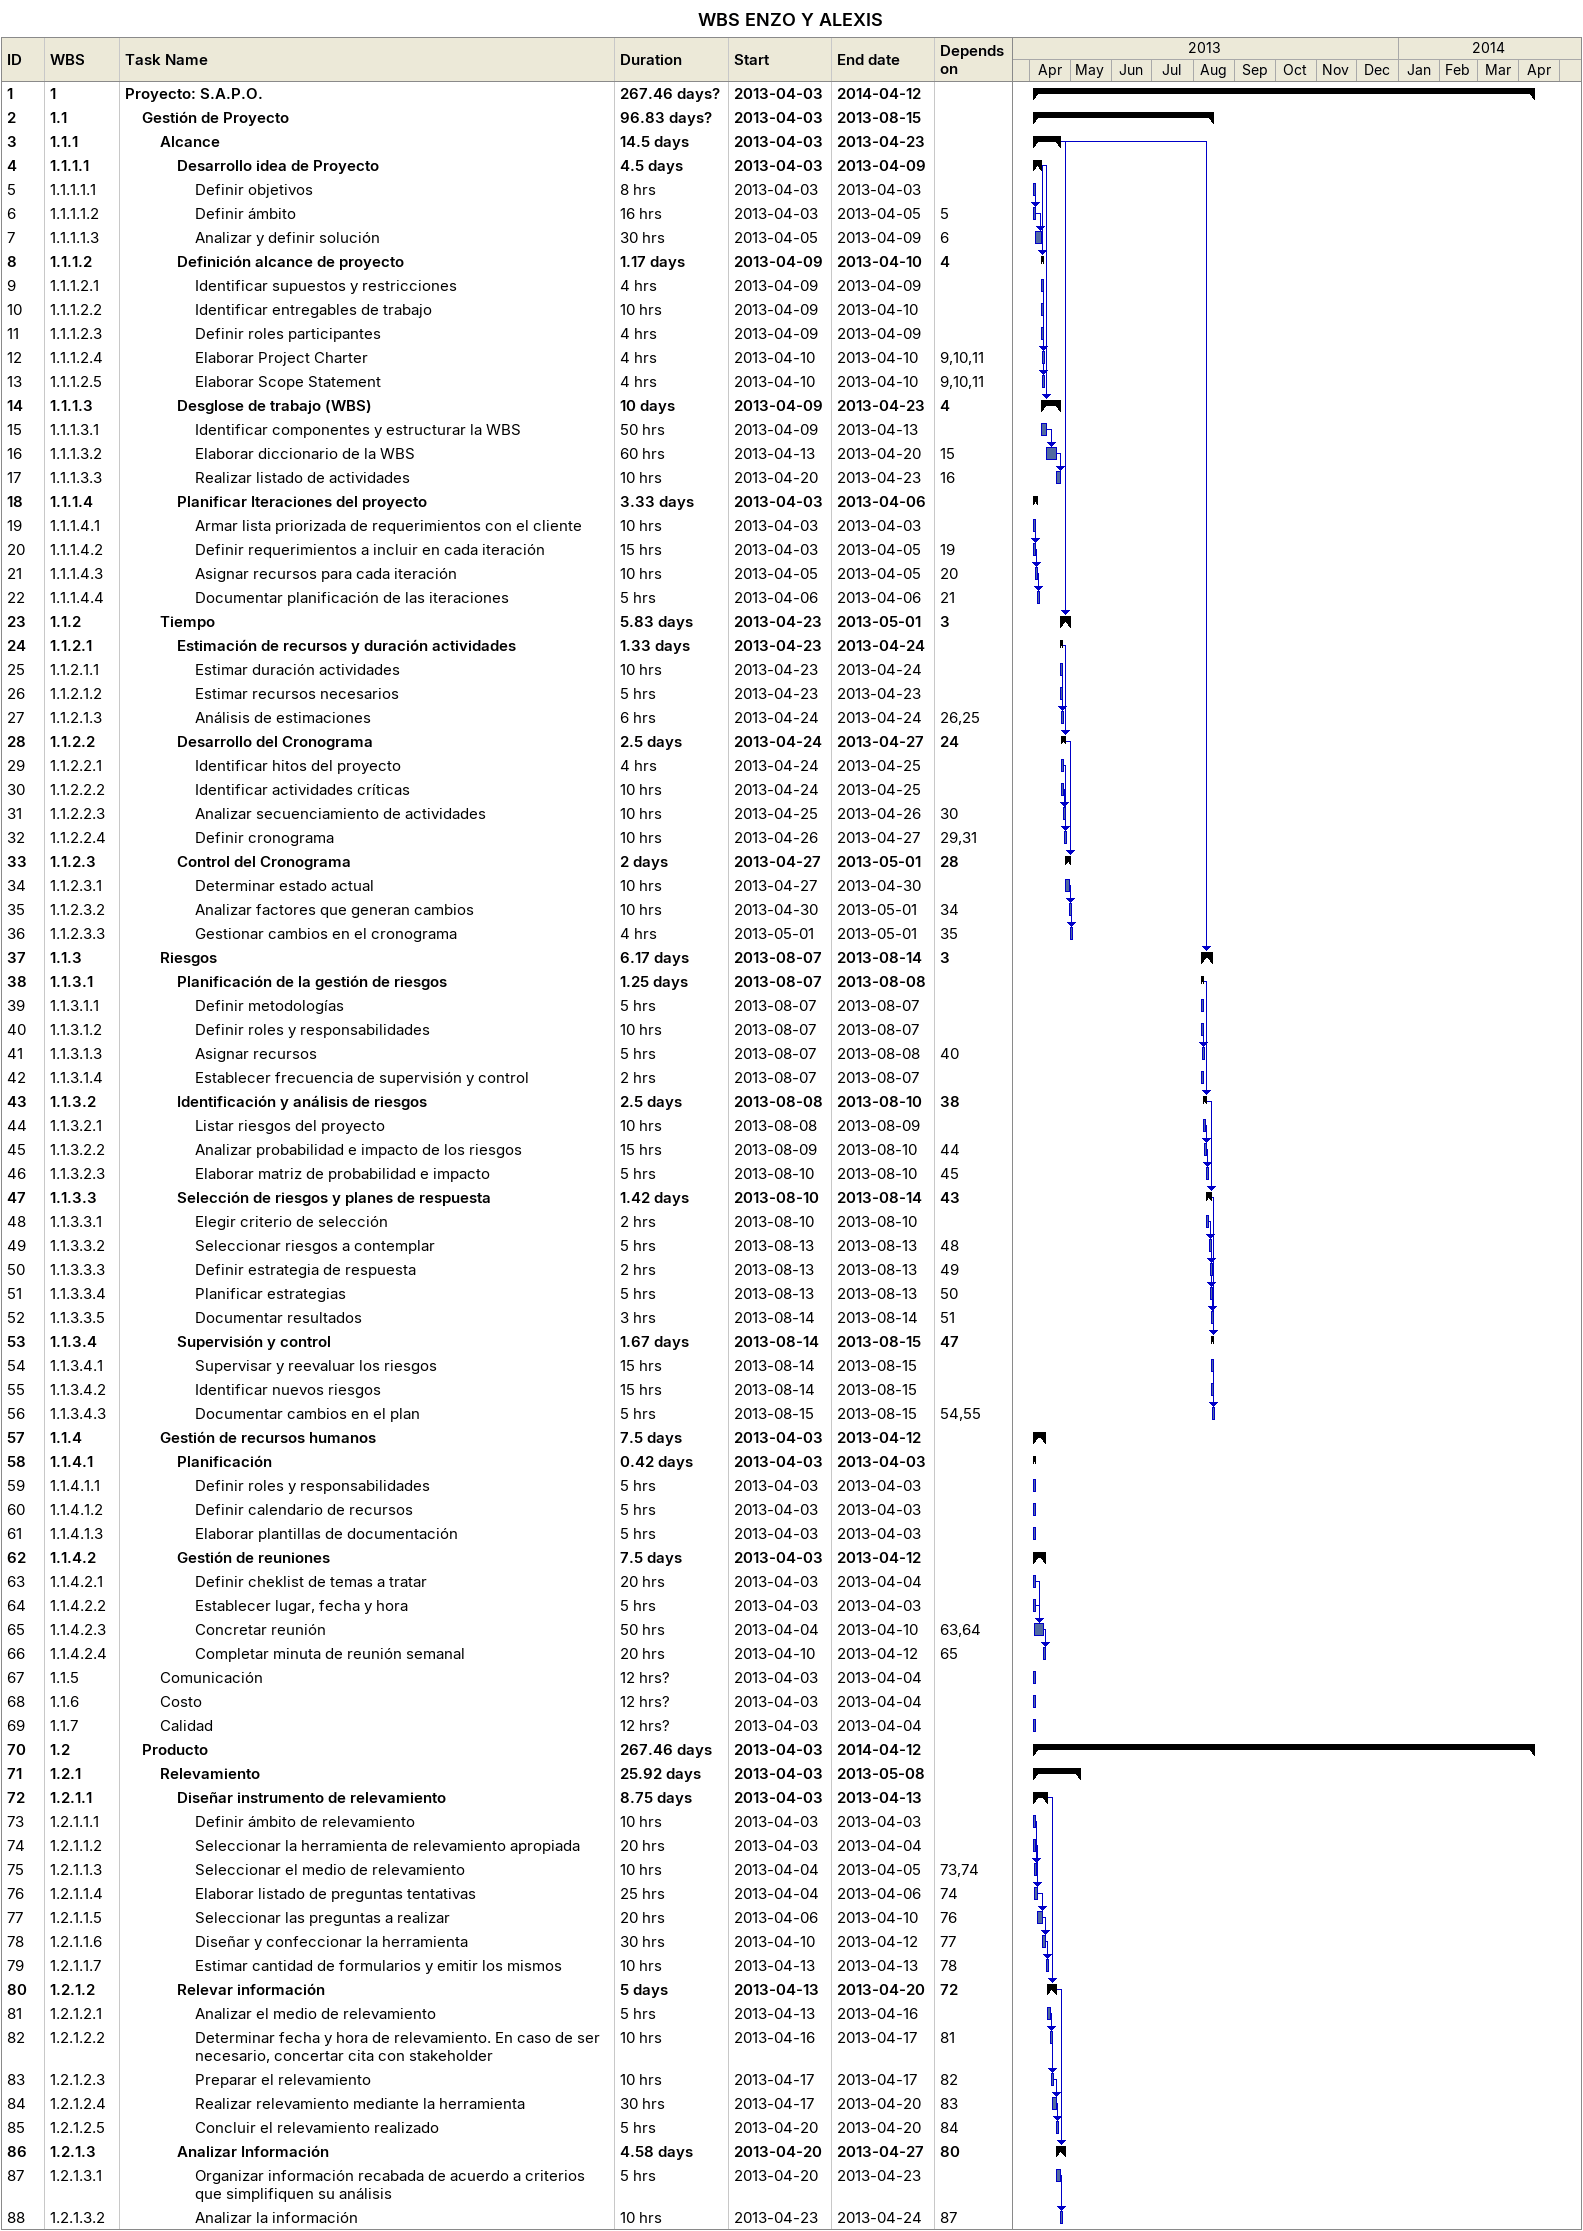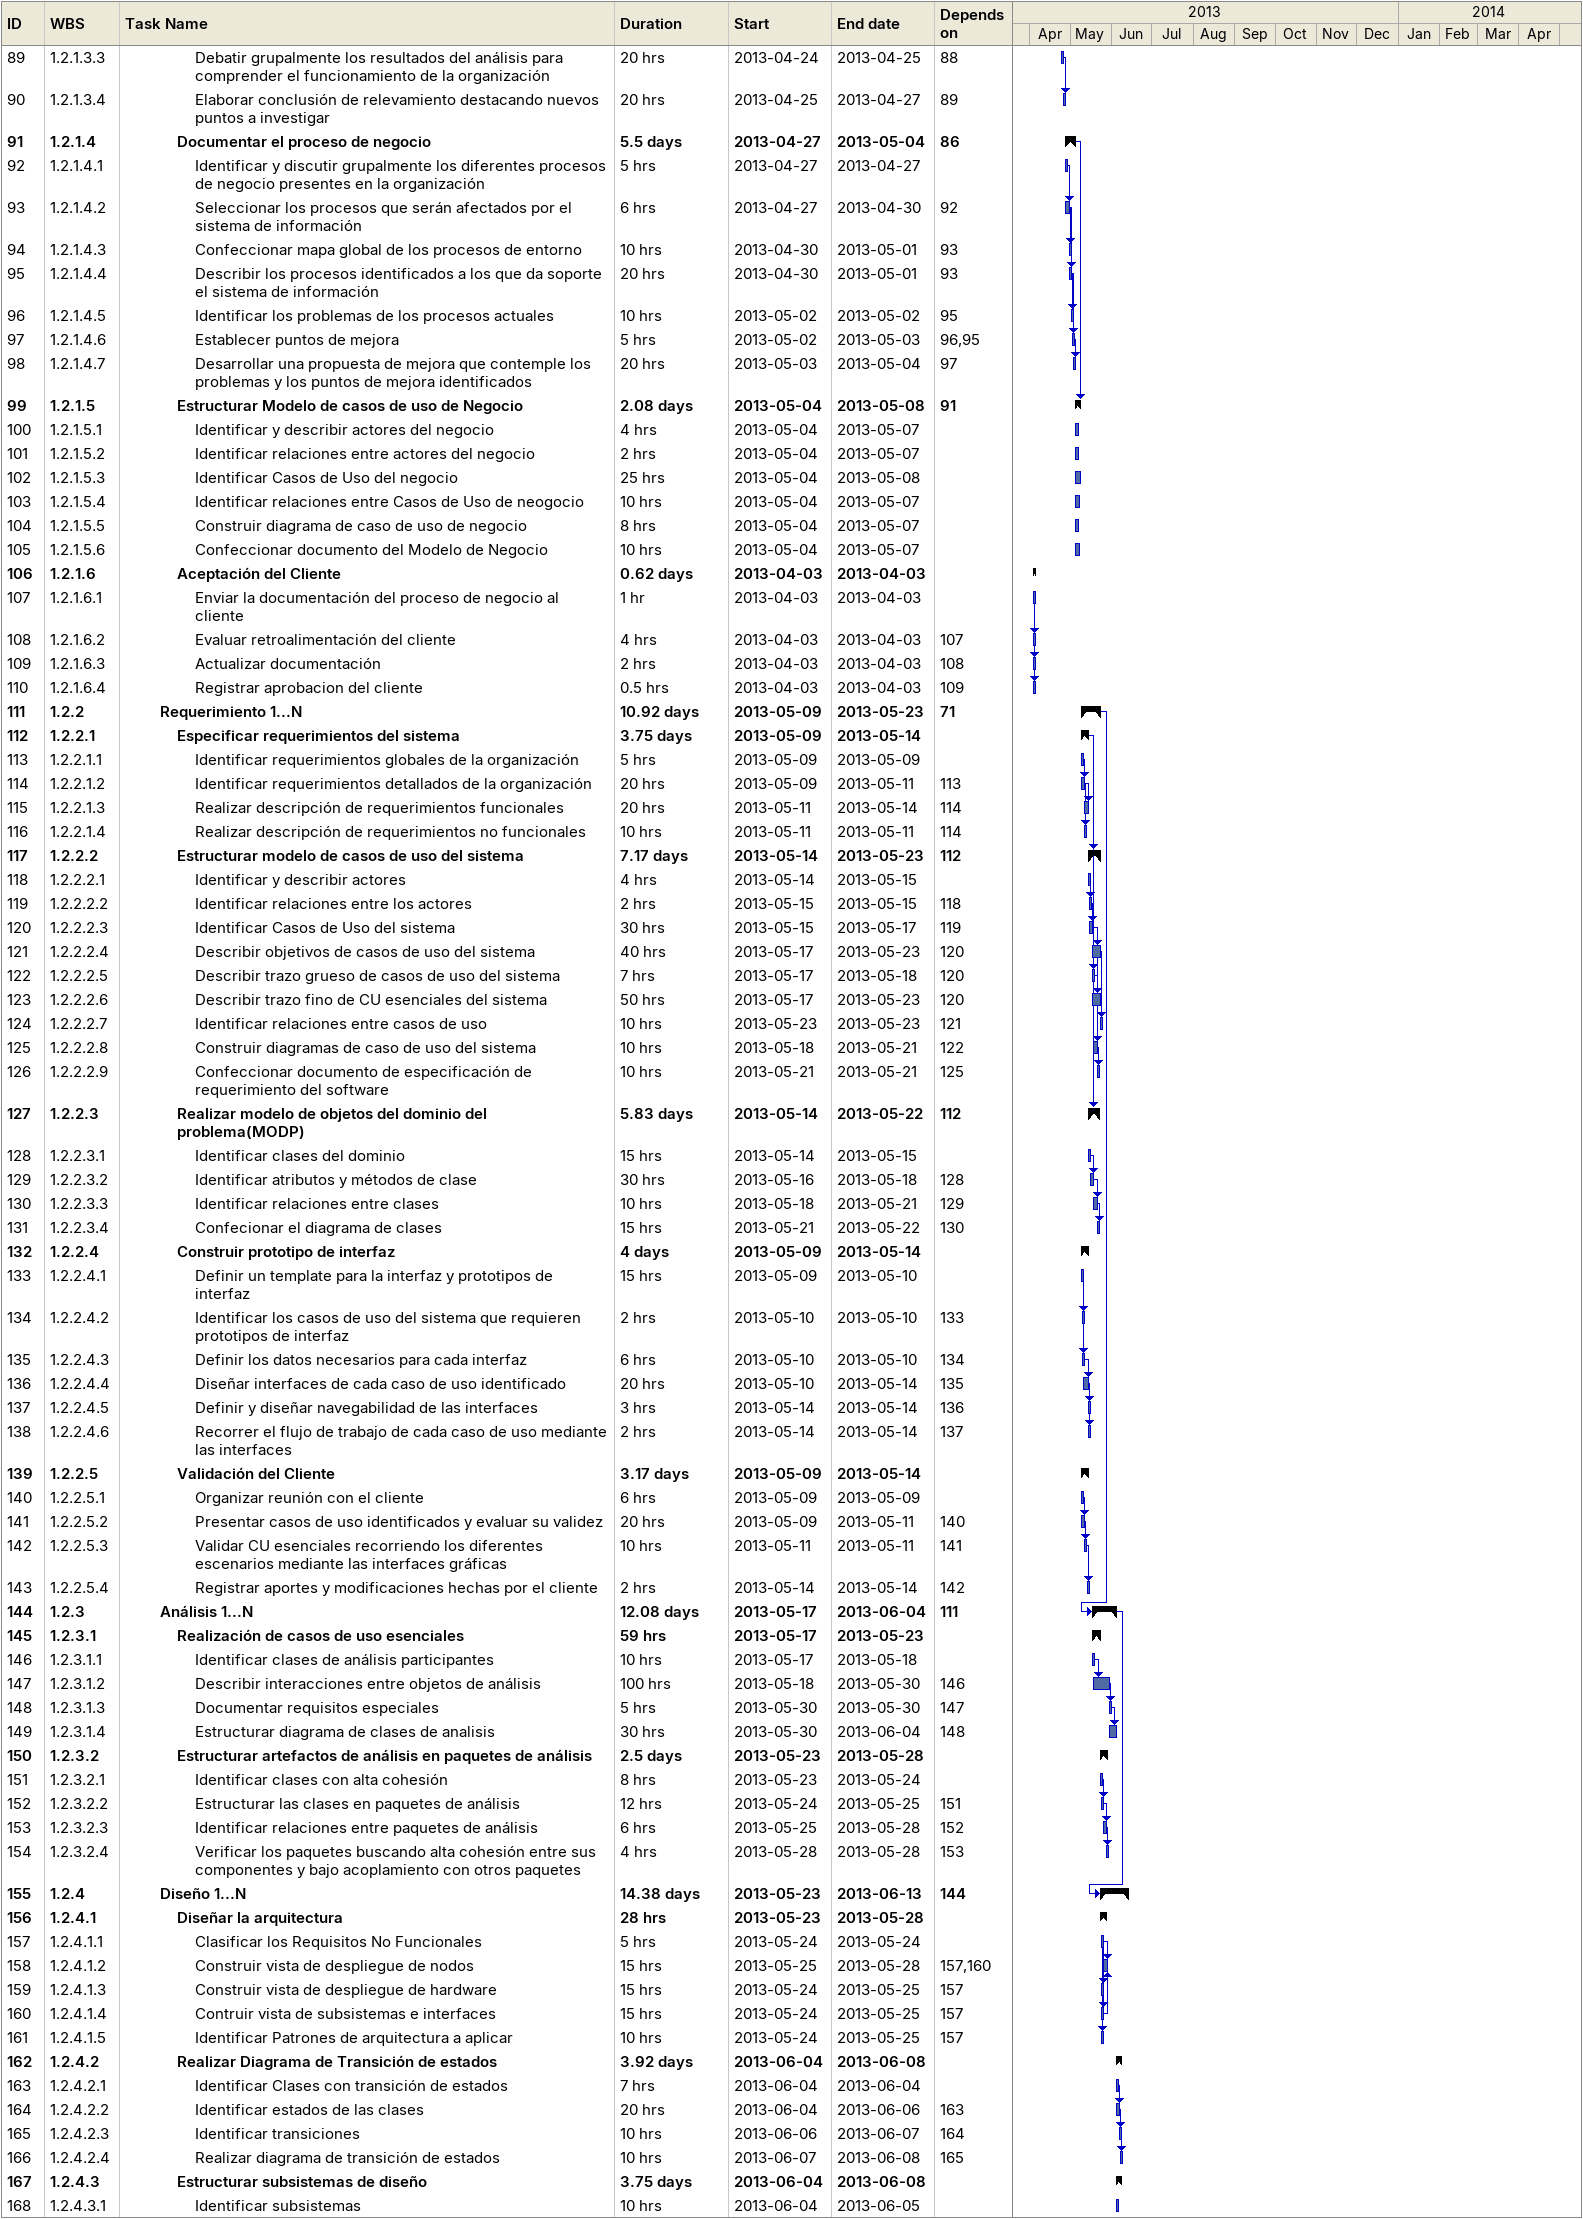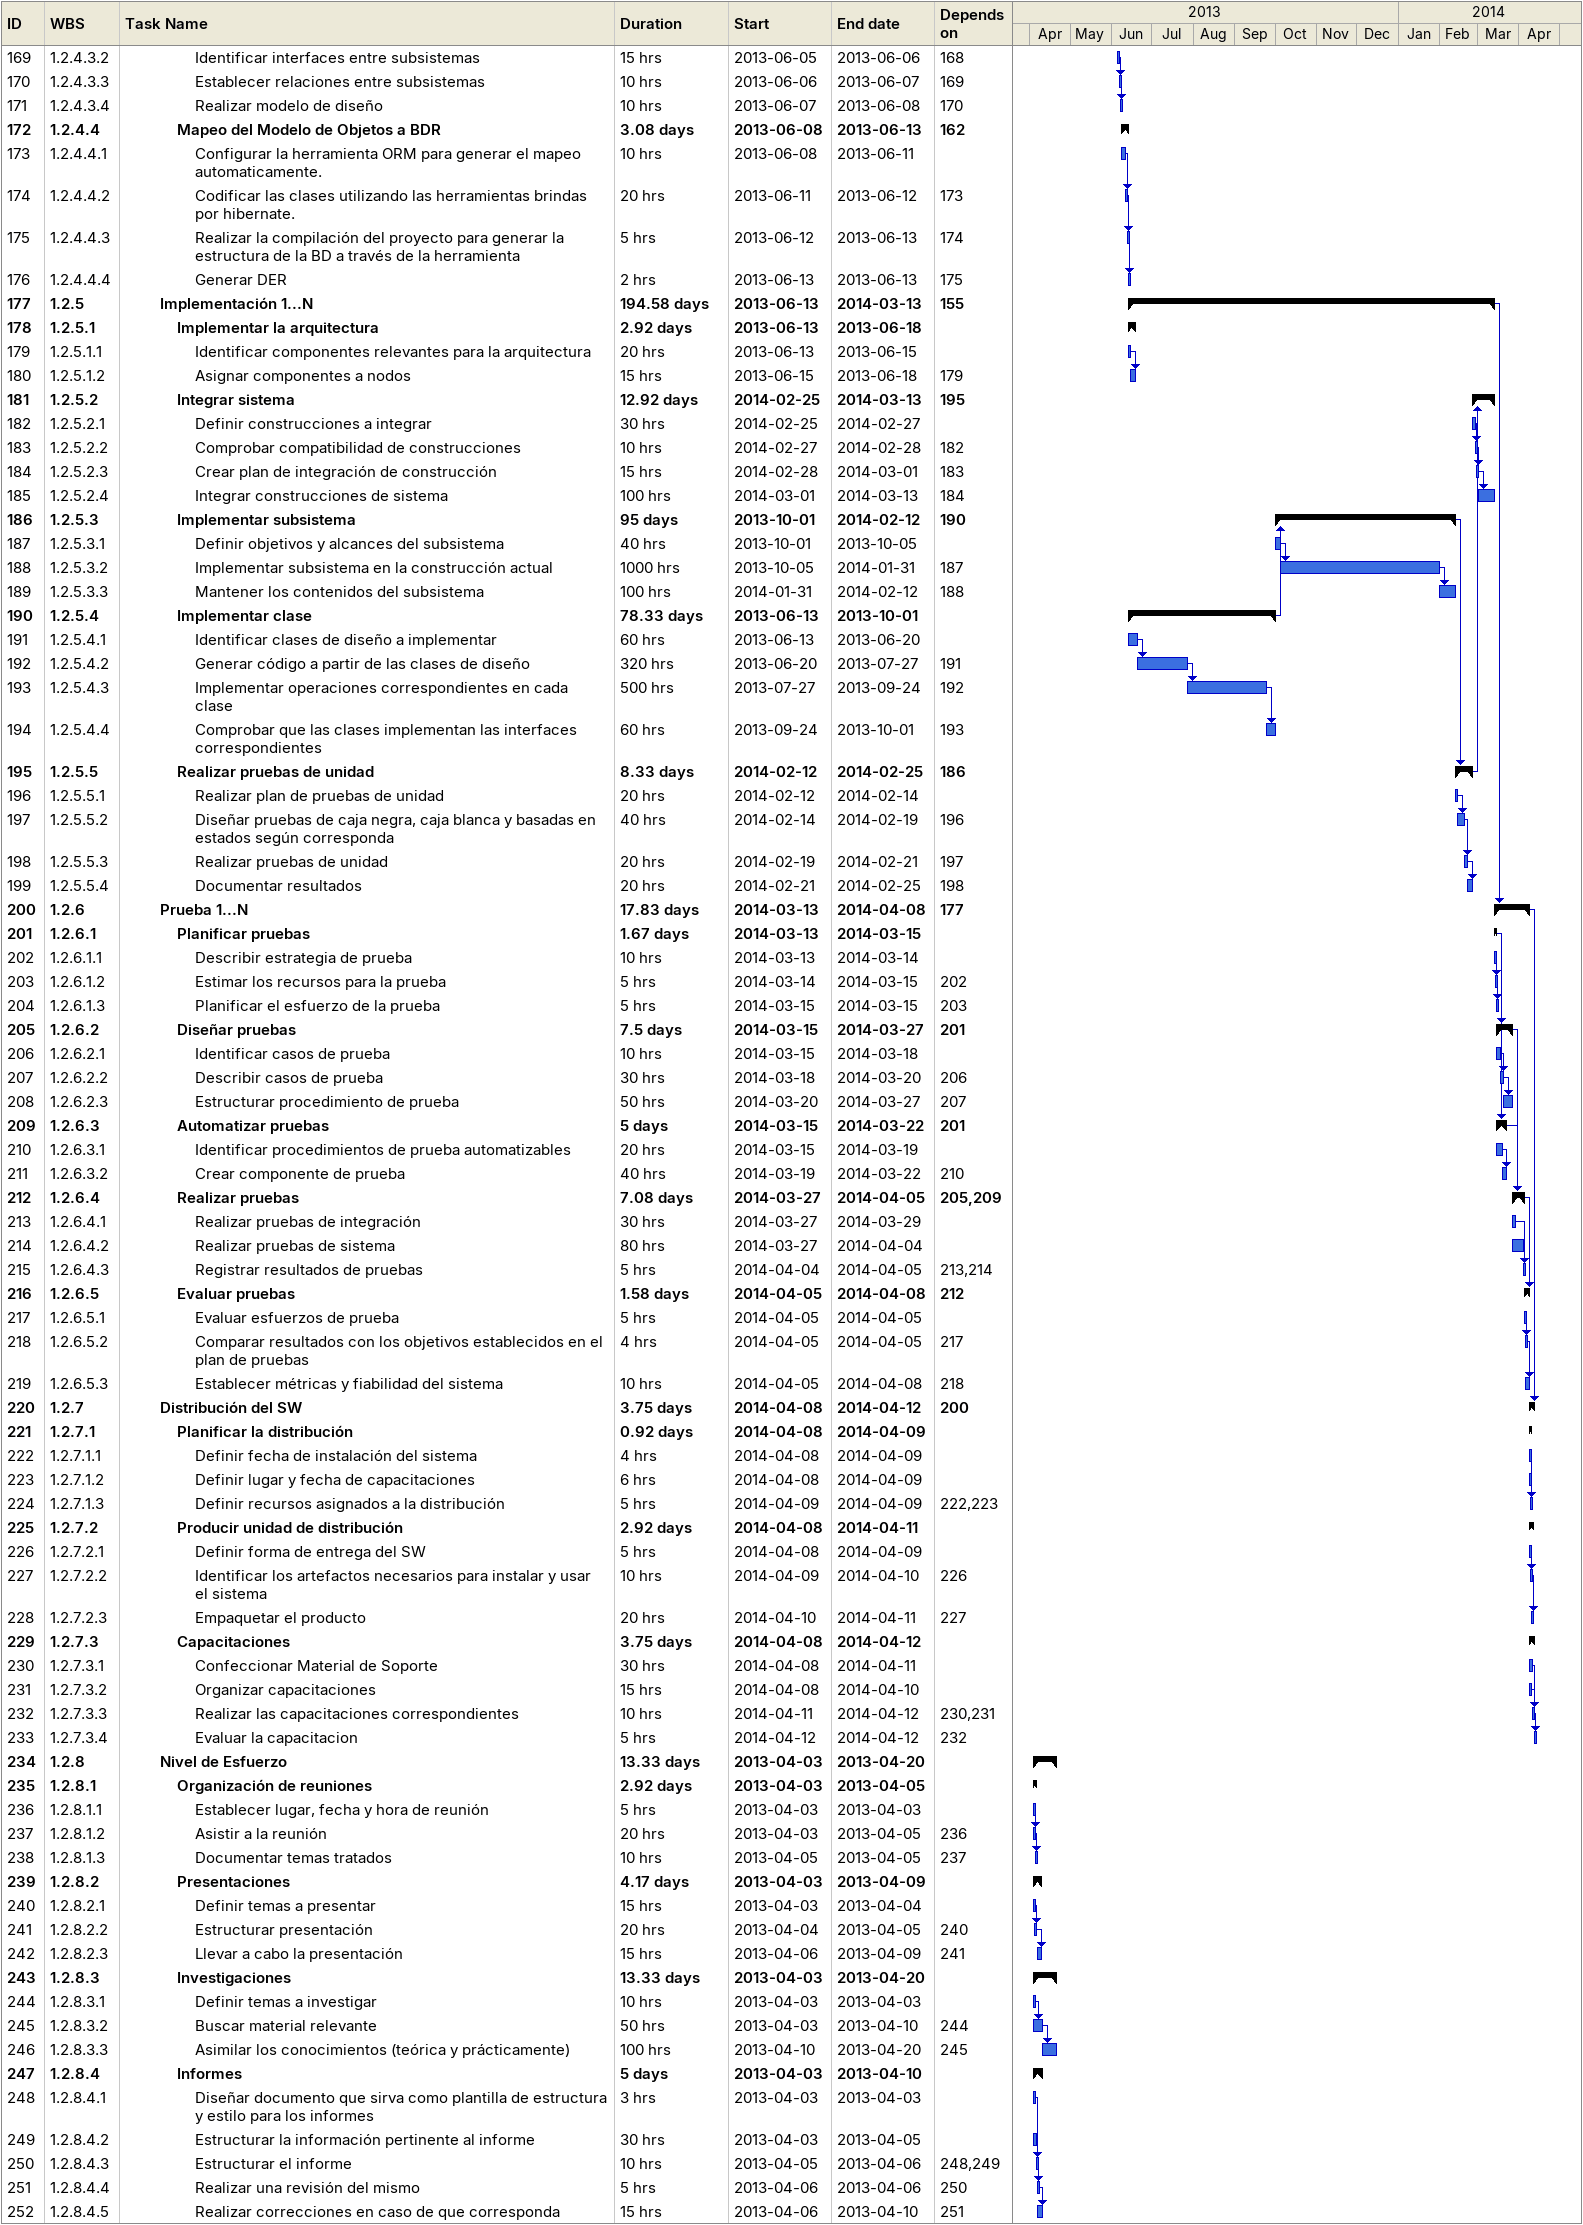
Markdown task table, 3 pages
WBS ENZO Y ALEXIS

| ID | WBS | Task | Duration | Start | Finish | Predecessors |
|---|---|---|---|---|---|---|
| 1 | 1 | **Proyecto: S.A.P.O.** | 267.46d? | 2013-04-03 | 2014-04-12 |  |
| 2 | 1.1 | **Gestión de Proyecto** | 96.83d? | 2013-04-03 | 2013-08-15 |  |
| 3 | 1.1.1 | **Alcance** | 14.5d | 2013-04-03 | 2013-04-23 |  |
| 4 | 1.1.1.1 | **Desarrollo idea de Proyecto** | 4.5d | 2013-04-03 | 2013-04-09 |  |
| 5 | 1.1.1.1.1 | Definir objetivos | 8h | 2013-04-03 | 2013-04-03 |  |
| 6 | 1.1.1.1.2 | Definir ámbito | 16h | 2013-04-03 | 2013-04-05 | 5 |
| 7 | 1.1.1.1.3 | Analizar y definir solución | 30h | 2013-04-05 | 2013-04-09 | 6 |
| 8 | 1.1.1.2 | **Definición alcance de proyecto** | 1.17d | 2013-04-09 | 2013-04-10 | 4 |
| 9 | 1.1.1.2.1 | Identificar supuestos y restricciones | 4h | 2013-04-09 | 2013-04-09 |  |
| 10 | 1.1.1.2.2 | Identificar entregables de trabajo | 10h | 2013-04-09 | 2013-04-10 |  |
| 11 | 1.1.1.2.3 | Definir roles participantes | 4h | 2013-04-09 | 2013-04-09 |  |
| 12 | 1.1.1.2.4 | Elaborar Project Charter | 4h | 2013-04-10 | 2013-04-10 | 9, 10, 11 |
| 13 | 1.1.1.2.5 | Elaborar Scope Statement | 4h | 2013-04-10 | 2013-04-10 | 9, 10, 11 |
| 14 | 1.1.1.3 | **Desglose de trabajo (WBS)** | 10d | 2013-04-09 | 2013-04-23 | 4 |
| 15 | 1.1.1.3.1 | Identificar componentes y estructurar la WBS | 50h | 2013-04-09 | 2013-04-13 |  |
| 16 | 1.1.1.3.2 | Elaborar diccionario de la WBS | 60h | 2013-04-13 | 2013-04-20 | 15 |
| 17 | 1.1.1.3.3 | Realizar listado de actividades | 10h | 2013-04-20 | 2013-04-23 | 16 |
| 18 | 1.1.1.4 | **Planificar Iteraciones del proyecto** | 3.33d | 2013-04-03 | 2013-04-06 |  |
| 19 | 1.1.1.4.1 | Armar lista priorizada de requerimientos con el cliente | 10h | 2013-04-03 | 2013-04-03 |  |
| 20 | 1.1.1.4.2 | Definir requerimientos a incluir en cada iteración | 15h | 2013-04-03 | 2013-04-05 | 19 |
| 21 | 1.1.1.4.3 | Asignar recursos para cada iteración | 10h | 2013-04-05 | 2013-04-05 | 20 |
| 22 | 1.1.1.4.4 | Documentar planificación de las iteraciones | 5h | 2013-04-06 | 2013-04-06 | 21 |
| 23 | 1.1.2 | **Tiempo** | 5.83d | 2013-04-23 | 2013-05-01 | 3 |
| 24 | 1.1.2.1 | **Estimación de recursos y duración actividades** | 1.33d | 2013-04-23 | 2013-04-24 |  |
| 25 | 1.1.2.1.1 | Estimar duración actividades | 10h | 2013-04-23 | 2013-04-24 |  |
| 26 | 1.1.2.1.2 | Estimar recursos necesarios | 5h | 2013-04-23 | 2013-04-23 |  |
| 27 | 1.1.2.1.3 | Análisis de estimaciones | 6h | 2013-04-24 | 2013-04-24 | 26, 25 |
| 28 | 1.1.2.2 | **Desarrollo del Cronograma** | 2.5d | 2013-04-24 | 2013-04-27 | 24 |
| 29 | 1.1.2.2.1 | Identificar hitos del proyecto | 4h | 2013-04-24 | 2013-04-25 |  |
| 30 | 1.1.2.2.2 | Identificar actividades críticas | 10h | 2013-04-24 | 2013-04-25 |  |
| 31 | 1.1.2.2.3 | Analizar secuenciamiento de actividades | 10h | 2013-04-25 | 2013-04-26 | 30 |
| 32 | 1.1.2.2.4 | Definir cronograma | 10h | 2013-04-26 | 2013-04-27 | 29, 31 |
| 33 | 1.1.2.3 | **Control del Cronograma** | 2d | 2013-04-27 | 2013-05-01 | 28 |
| 34 | 1.1.2.3.1 | Determinar estado actual | 10h | 2013-04-27 | 2013-04-30 |  |
| 35 | 1.1.2.3.2 | Analizar factores que generan cambios | 10h | 2013-04-30 | 2013-05-01 | 34 |
| 36 | 1.1.2.3.3 | Gestionar cambios en el cronograma | 4h | 2013-05-01 | 2013-05-01 | 35 |
| 37 | 1.1.3 | **Riesgos** | 6.17d | 2013-08-07 | 2013-08-14 | 3 |
| 38 | 1.1.3.1 | **Planificación de la gestión de riesgos** | 1.25d | 2013-08-07 | 2013-08-08 |  |
| 39 | 1.1.3.1.1 | Definir metodologías | 5h | 2013-08-07 | 2013-08-07 |  |
| 40 | 1.1.3.1.2 | Definir roles y responsabilidades | 10h | 2013-08-07 | 2013-08-07 |  |
| 41 | 1.1.3.1.3 | Asignar recursos | 5h | 2013-08-07 | 2013-08-08 | 40 |
| 42 | 1.1.3.1.4 | Establecer frecuencia de supervisión y control | 2h | 2013-08-07 | 2013-08-07 |  |
| 43 | 1.1.3.2 | **Identificación y análisis de riesgos** | 2.5d | 2013-08-08 | 2013-08-10 | 38 |
| 44 | 1.1.3.2.1 | Listar riesgos del proyecto | 10h | 2013-08-08 | 2013-08-09 |  |
| 45 | 1.1.3.2.2 | Analizar probabilidad e impacto de los riesgos | 15h | 2013-08-09 | 2013-08-10 | 44 |
| 46 | 1.1.3.2.3 | Elaborar matriz de probabilidad e impacto | 5h | 2013-08-10 | 2013-08-10 | 45 |
| 47 | 1.1.3.3 | **Selección de riesgos y planes de respuesta** | 1.42d | 2013-08-10 | 2013-08-14 | 43 |
| 48 | 1.1.3.3.1 | Elegir criterio de selección | 2h | 2013-08-10 | 2013-08-10 |  |
| 49 | 1.1.3.3.2 | Seleccionar riesgos a contemplar | 5h | 2013-08-13 | 2013-08-13 | 48 |
| 50 | 1.1.3.3.3 | Definir estrategia de respuesta | 2h | 2013-08-13 | 2013-08-13 | 49 |
| 51 | 1.1.3.3.4 | Planificar estrategias | 5h | 2013-08-13 | 2013-08-13 | 50 |
| 52 | 1.1.3.3.5 | Documentar resultados | 3h | 2013-08-14 | 2013-08-14 | 51 |
| 53 | 1.1.3.4 | **Supervisión y control** | 1.67d | 2013-08-14 | 2013-08-15 | 47 |
| 54 | 1.1.3.4.1 | Supervisar y reevaluar los riesgos | 15h | 2013-08-14 | 2013-08-15 |  |
| 55 | 1.1.3.4.2 | Identificar nuevos riesgos | 15h | 2013-08-14 | 2013-08-15 |  |
| 56 | 1.1.3.4.3 | Documentar cambios en el plan | 5h | 2013-08-15 | 2013-08-15 | 54, 55 |
| 57 | 1.1.4 | **Gestión de recursos humanos** | 7.5d | 2013-04-03 | 2013-04-12 |  |
| 58 | 1.1.4.1 | **Planificación** | 0.42d | 2013-04-03 | 2013-04-03 |  |
| 59 | 1.1.4.1.1 | Definir roles y responsabilidades | 5h | 2013-04-03 | 2013-04-03 |  |
| 60 | 1.1.4.1.2 | Definir calendario de recursos | 5h | 2013-04-03 | 2013-04-03 |  |
| 61 | 1.1.4.1.3 | Elaborar plantillas de documentación | 5h | 2013-04-03 | 2013-04-03 |  |
| 62 | 1.1.4.2 | **Gestión de reuniones** | 7.5d | 2013-04-03 | 2013-04-12 |  |
| 63 | 1.1.4.2.1 | Definir cheklist de temas a tratar | 20h | 2013-04-03 | 2013-04-04 |  |
| 64 | 1.1.4.2.2 | Establecer lugar, fecha y hora | 5h | 2013-04-03 | 2013-04-03 |  |
| 65 | 1.1.4.2.3 | Concretar reunión | 50h | 2013-04-04 | 2013-04-10 | 63, 64 |
| 66 | 1.1.4.2.4 | Completar minuta de reunión semanal | 20h | 2013-04-10 | 2013-04-12 | 65 |
| 67 | 1.1.5 | Comunicación | 12h? | 2013-04-03 | 2013-04-04 |  |
| 68 | 1.1.6 | Costo | 12h? | 2013-04-03 | 2013-04-04 |  |
| 69 | 1.1.7 | Calidad | 12h? | 2013-04-03 | 2013-04-04 |  |
| 70 | 1.2 | **Producto** | 267.46d | 2013-04-03 | 2014-04-12 |  |
| 71 | 1.2.1 | **Relevamiento** | 25.92d | 2013-04-03 | 2013-05-08 |  |
| 72 | 1.2.1.1 | **Diseñar instrumento de relevamiento** | 8.75d | 2013-04-03 | 2013-04-13 |  |
| 73 | 1.2.1.1.1 | Definir ámbito de relevamiento | 10h | 2013-04-03 | 2013-04-03 |  |
| 74 | 1.2.1.1.2 | Seleccionar la herramienta de relevamiento apropiada | 20h | 2013-04-03 | 2013-04-04 |  |
| 75 | 1.2.1.1.3 | Seleccionar el medio de relevamiento | 10h | 2013-04-04 | 2013-04-05 | 73, 74 |
| 76 | 1.2.1.1.4 | Elaborar listado de preguntas tentativas | 25h | 2013-04-04 | 2013-04-06 | 74 |
| 77 | 1.2.1.1.5 | Seleccionar las preguntas a realizar | 20h | 2013-04-06 | 2013-04-10 | 76 |
| 78 | 1.2.1.1.6 | Diseñar y confeccionar la herramienta | 30h | 2013-04-10 | 2013-04-12 | 77 |
| 79 | 1.2.1.1.7 | Estimar cantidad de formularios y emitir los mismos | 10h | 2013-04-13 | 2013-04-13 | 78 |
| 80 | 1.2.1.2 | **Relevar información** | 5d | 2013-04-13 | 2013-04-20 | 72 |
| 81 | 1.2.1.2.1 | Analizar el medio de relevamiento | 5h | 2013-04-13 | 2013-04-16 |  |
| 82 | 1.2.1.2.2 | Determinar fecha y hora de relevamiento. En caso de ser necesario, concertar cita con stakeholder | 10h | 2013-04-16 | 2013-04-17 | 81 |
| 83 | 1.2.1.2.3 | Preparar el relevamiento | 10h | 2013-04-17 | 2013-04-17 | 82 |
| 84 | 1.2.1.2.4 | Realizar relevamiento mediante la herramienta | 30h | 2013-04-17 | 2013-04-20 | 83 |
| 85 | 1.2.1.2.5 | Concluir el relevamiento realizado | 5h | 2013-04-20 | 2013-04-20 | 84 |
| 86 | 1.2.1.3 | **Analizar Información** | 4.58d | 2013-04-20 | 2013-04-27 | 80 |
| 87 | 1.2.1.3.1 | Organizar información recabada de acuerdo a criterios que simplifiquen su análisis | 5h | 2013-04-20 | 2013-04-23 |  |
| 88 | 1.2.1.3.2 | Analizar la información | 10h | 2013-04-23 | 2013-04-24 | 87 |
| 89 | 1.2.1.3.3 | Debatir grupalmente los resultados del análisis para comprender el funcionamiento de la organización | 20h | 2013-04-24 | 2013-04-25 | 88 |
| 90 | 1.2.1.3.4 | Elaborar conclusión de relevamiento destacando nuevos puntos a investigar | 20h | 2013-04-25 | 2013-04-27 | 89 |
| 91 | 1.2.1.4 | **Documentar el proceso de negocio** | 5.5d | 2013-04-27 | 2013-05-04 | 86 |
| 92 | 1.2.1.4.1 | Identificar y discutir grupalmente los diferentes procesos de negocio presentes en la organización | 5h | 2013-04-27 | 2013-04-27 |  |
| 93 | 1.2.1.4.2 | Seleccionar los procesos que serán afectados por el sistema de información | 6h | 2013-04-27 | 2013-04-30 | 92 |
| 94 | 1.2.1.4.3 | Confeccionar mapa global de los procesos de entorno | 10h | 2013-04-30 | 2013-05-01 | 93 |
| 95 | 1.2.1.4.4 | Describir los procesos identificados a los que da soporte el sistema de información | 20h | 2013-04-30 | 2013-05-01 | 93 |
| 96 | 1.2.1.4.5 | Identificar los problemas de los procesos actuales | 10h | 2013-05-02 | 2013-05-02 | 95 |
| 97 | 1.2.1.4.6 | Establecer puntos de mejora | 5h | 2013-05-02 | 2013-05-03 | 96, 95 |
| 98 | 1.2.1.4.7 | Desarrollar una propuesta de mejora que contemple los problemas y los puntos de mejora identificados | 20h | 2013-05-03 | 2013-05-04 | 97 |
| 99 | 1.2.1.5 | **Estructurar Modelo de casos de uso de Negocio** | 2.08d | 2013-05-04 | 2013-05-08 | 91 |
| 100 | 1.2.1.5.1 | Identificar y describir actores del negocio | 4h | 2013-05-04 | 2013-05-07 |  |
| 101 | 1.2.1.5.2 | Identificar relaciones entre actores del negocio | 2h | 2013-05-04 | 2013-05-07 |  |
| 102 | 1.2.1.5.3 | Identificar Casos de Uso del negocio | 25h | 2013-05-04 | 2013-05-08 |  |
| 103 | 1.2.1.5.4 | Identificar relaciones entre Casos de Uso de neogocio | 10h | 2013-05-04 | 2013-05-07 |  |
| 104 | 1.2.1.5.5 | Construir diagrama de caso de uso de negocio | 8h | 2013-05-04 | 2013-05-07 |  |
| 105 | 1.2.1.5.6 | Confeccionar documento del Modelo de Negocio | 10h | 2013-05-04 | 2013-05-07 |  |
| 106 | 1.2.1.6 | **Aceptación del Cliente** | 0.62d | 2013-04-03 | 2013-04-03 |  |
| 107 | 1.2.1.6.1 | Enviar la documentación del proceso de negocio al cliente | 1h | 2013-04-03 | 2013-04-03 |  |
| 108 | 1.2.1.6.2 | Evaluar retroalimentación del cliente | 4h | 2013-04-03 | 2013-04-03 | 107 |
| 109 | 1.2.1.6.3 | Actualizar documentación | 2h | 2013-04-03 | 2013-04-03 | 108 |
| 110 | 1.2.1.6.4 | Registrar aprobacion del cliente | 0.5h | 2013-04-03 | 2013-04-03 | 109 |
| 111 | 1.2.2 | **Requerimiento 1...N** | 10.92d | 2013-05-09 | 2013-05-23 | 71 |
| 112 | 1.2.2.1 | **Especificar requerimientos del sistema** | 3.75d | 2013-05-09 | 2013-05-14 |  |
| 113 | 1.2.2.1.1 | Identificar requerimientos globales de la organización | 5h | 2013-05-09 | 2013-05-09 |  |
| 114 | 1.2.2.1.2 | Identificar requerimientos detallados de la organización | 20h | 2013-05-09 | 2013-05-11 | 113 |
| 115 | 1.2.2.1.3 | Realizar descripción de requerimientos funcionales | 20h | 2013-05-11 | 2013-05-14 | 114 |
| 116 | 1.2.2.1.4 | Realizar descripción de requerimientos no funcionales | 10h | 2013-05-11 | 2013-05-11 | 114 |
| 117 | 1.2.2.2 | **Estructurar modelo de casos de uso del sistema** | 7.17d | 2013-05-14 | 2013-05-23 | 112 |
| 118 | 1.2.2.2.1 | Identificar y describir actores | 4h | 2013-05-14 | 2013-05-15 |  |
| 119 | 1.2.2.2.2 | Identificar relaciones entre los actores | 2h | 2013-05-15 | 2013-05-15 | 118 |
| 120 | 1.2.2.2.3 | Identificar Casos de Uso del sistema | 30h | 2013-05-15 | 2013-05-17 | 119 |
| 121 | 1.2.2.2.4 | Describir objetivos de casos de uso del sistema | 40h | 2013-05-17 | 2013-05-23 | 120 |
| 122 | 1.2.2.2.5 | Describir trazo grueso de casos de uso del sistema | 7h | 2013-05-17 | 2013-05-18 | 120 |
| 123 | 1.2.2.2.6 | Describir trazo fino de CU esenciales del sistema | 50h | 2013-05-17 | 2013-05-23 | 120 |
| 124 | 1.2.2.2.7 | Identificar relaciones entre casos de uso | 10h | 2013-05-23 | 2013-05-23 | 121 |
| 125 | 1.2.2.2.8 | Construir diagramas de caso de uso del sistema | 10h | 2013-05-18 | 2013-05-21 | 122 |
| 126 | 1.2.2.2.9 | Confeccionar documento de especificación de requerimiento del software | 10h | 2013-05-21 | 2013-05-21 | 125 |
| 127 | 1.2.2.3 | **Realizar modelo de objetos del dominio del problema(MODP)** | 5.83d | 2013-05-14 | 2013-05-22 | 112 |
| 128 | 1.2.2.3.1 | Identificar clases del dominio | 15h | 2013-05-14 | 2013-05-15 |  |
| 129 | 1.2.2.3.2 | Identificar atributos y métodos de clase | 30h | 2013-05-16 | 2013-05-18 | 128 |
| 130 | 1.2.2.3.3 | Identificar relaciones entre clases | 10h | 2013-05-18 | 2013-05-21 | 129 |
| 131 | 1.2.2.3.4 | Confecionar el diagrama de clases | 15h | 2013-05-21 | 2013-05-22 | 130 |
| 132 | 1.2.2.4 | **Construir prototipo de interfaz** | 4d | 2013-05-09 | 2013-05-14 |  |
| 133 | 1.2.2.4.1 | Definir un template para la interfaz y prototipos de interfaz | 15h | 2013-05-09 | 2013-05-10 |  |
| 134 | 1.2.2.4.2 | Identificar los casos de uso del sistema que requieren prototipos de interfaz | 2h | 2013-05-10 | 2013-05-10 | 133 |
| 135 | 1.2.2.4.3 | Definir los datos necesarios para cada interfaz | 6h | 2013-05-10 | 2013-05-10 | 134 |
| 136 | 1.2.2.4.4 | Diseñar interfaces de cada caso de uso identificado | 20h | 2013-05-10 | 2013-05-14 | 135 |
| 137 | 1.2.2.4.5 | Definir y diseñar navegabilidad de las interfaces | 3h | 2013-05-14 | 2013-05-14 | 136 |
| 138 | 1.2.2.4.6 | Recorrer el flujo de trabajo de cada caso de uso mediante las interfaces | 2h | 2013-05-14 | 2013-05-14 | 137 |
| 139 | 1.2.2.5 | **Validación del Cliente** | 3.17d | 2013-05-09 | 2013-05-14 |  |
| 140 | 1.2.2.5.1 | Organizar reunión con el cliente | 6h | 2013-05-09 | 2013-05-09 |  |
| 141 | 1.2.2.5.2 | Presentar casos de uso identificados y evaluar su validez | 20h | 2013-05-09 | 2013-05-11 | 140 |
| 142 | 1.2.2.5.3 | Validar CU esenciales recorriendo los diferentes escenarios mediante las interfaces gráficas | 10h | 2013-05-11 | 2013-05-11 | 141 |
| 143 | 1.2.2.5.4 | Registrar aportes y modificaciones hechas por el cliente | 2h | 2013-05-14 | 2013-05-14 | 142 |
| 144 | 1.2.3 | **Análisis 1...N** | 12.08d | 2013-05-17 | 2013-06-04 | 111 |
| 145 | 1.2.3.1 | **Realización de casos de uso esenciales** | 59h | 2013-05-17 | 2013-05-23 |  |
| 146 | 1.2.3.1.1 | Identificar clases de análisis participantes | 10h | 2013-05-17 | 2013-05-18 |  |
| 147 | 1.2.3.1.2 | Describir interacciones entre objetos de análisis | 100h | 2013-05-18 | 2013-05-30 | 146 |
| 148 | 1.2.3.1.3 | Documentar requisitos especiales | 5h | 2013-05-30 | 2013-05-30 | 147 |
| 149 | 1.2.3.1.4 | Estructurar diagrama de clases de analisis | 30h | 2013-05-30 | 2013-06-04 | 148 |
| 150 | 1.2.3.2 | **Estructurar artefactos de análisis en paquetes de análisis** | 2.5d | 2013-05-23 | 2013-05-28 |  |
| 151 | 1.2.3.2.1 | Identificar clases con alta cohesión | 8h | 2013-05-23 | 2013-05-24 |  |
| 152 | 1.2.3.2.2 | Estructurar las clases en paquetes de análisis | 12h | 2013-05-24 | 2013-05-25 | 151 |
| 153 | 1.2.3.2.3 | Identificar relaciones entre paquetes de análisis | 6h | 2013-05-25 | 2013-05-28 | 152 |
| 154 | 1.2.3.2.4 | Verificar los paquetes buscando alta cohesión entre sus componentes y bajo acoplamiento con otros paquetes | 4h | 2013-05-28 | 2013-05-28 | 153 |
| 155 | 1.2.4 | **Diseño 1...N** | 14.38d | 2013-05-23 | 2013-06-13 | 144 |
| 156 | 1.2.4.1 | **Diseñar la arquitectura** | 28h | 2013-05-23 | 2013-05-28 |  |
| 157 | 1.2.4.1.1 | Clasificar los Requisitos No Funcionales | 5h | 2013-05-24 | 2013-05-24 |  |
| 158 | 1.2.4.1.2 | Construir vista de despliegue de nodos | 15h | 2013-05-25 | 2013-05-28 | 157, 160 |
| 159 | 1.2.4.1.3 | Construir vista de despliegue de hardware | 15h | 2013-05-24 | 2013-05-25 | 157 |
| 160 | 1.2.4.1.4 | Contruir vista de subsistemas e interfaces | 15h | 2013-05-24 | 2013-05-25 | 157 |
| 161 | 1.2.4.1.5 | Identificar Patrones de arquitectura a aplicar | 10h | 2013-05-24 | 2013-05-25 | 157 |
| 162 | 1.2.4.2 | **Realizar Diagrama de Transición de estados** | 3.92d | 2013-06-04 | 2013-06-08 |  |
| 163 | 1.2.4.2.1 | Identificar Clases con transición de estados | 7h | 2013-06-04 | 2013-06-04 |  |
| 164 | 1.2.4.2.2 | Identificar estados de las clases | 20h | 2013-06-04 | 2013-06-06 | 163 |
| 165 | 1.2.4.2.3 | Identificar transiciones | 10h | 2013-06-06 | 2013-06-07 | 164 |
| 166 | 1.2.4.2.4 | Realizar diagrama de transición de estados | 10h | 2013-06-07 | 2013-06-08 | 165 |
| 167 | 1.2.4.3 | **Estructurar subsistemas de diseño** | 3.75d | 2013-06-04 | 2013-06-08 |  |
| 168 | 1.2.4.3.1 | Identificar subsistemas | 10h | 2013-06-04 | 2013-06-05 |  |
| 169 | 1.2.4.3.2 | Identificar interfaces entre subsistemas | 15h | 2013-06-05 | 2013-06-06 | 168 |
| 170 | 1.2.4.3.3 | Establecer relaciones entre subsistemas | 10h | 2013-06-06 | 2013-06-07 | 169 |
| 171 | 1.2.4.3.4 | Realizar modelo de diseño | 10h | 2013-06-07 | 2013-06-08 | 170 |
| 172 | 1.2.4.4 | **Mapeo del Modelo de Objetos a BDR** | 3.08d | 2013-06-08 | 2013-06-13 | 162 |
| 173 | 1.2.4.4.1 | Configurar la herramienta ORM para generar el mapeo automaticamente. | 10h | 2013-06-08 | 2013-06-11 |  |
| 174 | 1.2.4.4.2 | Codificar las clases utilizando las herramientas brindas por hibernate. | 20h | 2013-06-11 | 2013-06-12 | 173 |
| 175 | 1.2.4.4.3 | Realizar la compilación del proyecto para generar la estructura de la BD a través de la herramienta | 5h | 2013-06-12 | 2013-06-13 | 174 |
| 176 | 1.2.4.4.4 | Generar DER | 2h | 2013-06-13 | 2013-06-13 | 175 |
| 177 | 1.2.5 | **Implementación 1...N** | 194.58d | 2013-06-13 | 2014-03-13 | 155 |
| 178 | 1.2.5.1 | **Implementar la arquitectura** | 2.92d | 2013-06-13 | 2013-06-18 |  |
| 179 | 1.2.5.1.1 | Identificar componentes relevantes para la arquitectura | 20h | 2013-06-13 | 2013-06-15 |  |
| 180 | 1.2.5.1.2 | Asignar componentes a nodos | 15h | 2013-06-15 | 2013-06-18 | 179 |
| 181 | 1.2.5.2 | **Integrar sistema** | 12.92d | 2014-02-25 | 2014-03-13 | 195 |
| 182 | 1.2.5.2.1 | Definir construcciones a integrar | 30h | 2014-02-25 | 2014-02-27 |  |
| 183 | 1.2.5.2.2 | Comprobar compatibilidad de construcciones | 10h | 2014-02-27 | 2014-02-28 | 182 |
| 184 | 1.2.5.2.3 | Crear plan de integración de construcción | 15h | 2014-02-28 | 2014-03-01 | 183 |
| 185 | 1.2.5.2.4 | Integrar construcciones de sistema | 100h | 2014-03-01 | 2014-03-13 | 184 |
| 186 | 1.2.5.3 | **Implementar subsistema** | 95d | 2013-10-01 | 2014-02-12 | 190 |
| 187 | 1.2.5.3.1 | Definir objetivos y alcances del subsistema | 40h | 2013-10-01 | 2013-10-05 |  |
| 188 | 1.2.5.3.2 | Implementar subsistema en la construcción actual | 1000h | 2013-10-05 | 2014-01-31 | 187 |
| 189 | 1.2.5.3.3 | Mantener los contenidos del subsistema | 100h | 2014-01-31 | 2014-02-12 | 188 |
| 190 | 1.2.5.4 | **Implementar clase** | 78.33d | 2013-06-13 | 2013-10-01 |  |
| 191 | 1.2.5.4.1 | Identificar clases de diseño a implementar | 60h | 2013-06-13 | 2013-06-20 |  |
| 192 | 1.2.5.4.2 | Generar código a partir de las clases de diseño | 320h | 2013-06-20 | 2013-07-27 | 191 |
| 193 | 1.2.5.4.3 | Implementar operaciones correspondientes en cada clase | 500h | 2013-07-27 | 2013-09-24 | 192 |
| 194 | 1.2.5.4.4 | Comprobar que las clases implementan las interfaces correspondientes | 60h | 2013-09-24 | 2013-10-01 | 193 |
| 195 | 1.2.5.5 | **Realizar pruebas de unidad** | 8.33d | 2014-02-12 | 2014-02-25 | 186 |
| 196 | 1.2.5.5.1 | Realizar plan de pruebas de unidad | 20h | 2014-02-12 | 2014-02-14 |  |
| 197 | 1.2.5.5.2 | Diseñar pruebas de caja negra, caja blanca y basadas en estados según corresponda | 40h | 2014-02-14 | 2014-02-19 | 196 |
| 198 | 1.2.5.5.3 | Realizar pruebas de unidad | 20h | 2014-02-19 | 2014-02-21 | 197 |
| 199 | 1.2.5.5.4 | Documentar resultados | 20h | 2014-02-21 | 2014-02-25 | 198 |
| 200 | 1.2.6 | **Prueba 1...N** | 17.83d | 2014-03-13 | 2014-04-08 | 177 |
| 201 | 1.2.6.1 | **Planificar pruebas** | 1.67d | 2014-03-13 | 2014-03-15 |  |
| 202 | 1.2.6.1.1 | Describir estrategia de prueba | 10h | 2014-03-13 | 2014-03-14 |  |
| 203 | 1.2.6.1.2 | Estimar los recursos para la prueba | 5h | 2014-03-14 | 2014-03-15 | 202 |
| 204 | 1.2.6.1.3 | Planificar el esfuerzo de la prueba | 5h | 2014-03-15 | 2014-03-15 | 203 |
| 205 | 1.2.6.2 | **Diseñar pruebas** | 7.5d | 2014-03-15 | 2014-03-27 | 201 |
| 206 | 1.2.6.2.1 | Identificar casos de prueba | 10h | 2014-03-15 | 2014-03-18 |  |
| 207 | 1.2.6.2.2 | Describir casos de prueba | 30h | 2014-03-18 | 2014-03-20 | 206 |
| 208 | 1.2.6.2.3 | Estructurar procedimiento de prueba | 50h | 2014-03-20 | 2014-03-27 | 207 |
| 209 | 1.2.6.3 | **Automatizar pruebas** | 5d | 2014-03-15 | 2014-03-22 | 201 |
| 210 | 1.2.6.3.1 | Identificar procedimientos de prueba automatizables | 20h | 2014-03-15 | 2014-03-19 |  |
| 211 | 1.2.6.3.2 | Crear componente de prueba | 40h | 2014-03-19 | 2014-03-22 | 210 |
| 212 | 1.2.6.4 | **Realizar pruebas** | 7.08d | 2014-03-27 | 2014-04-05 | 205, 209 |
| 213 | 1.2.6.4.1 | Realizar pruebas de integración | 30h | 2014-03-27 | 2014-03-29 |  |
| 214 | 1.2.6.4.2 | Realizar pruebas de sistema | 80h | 2014-03-27 | 2014-04-04 |  |
| 215 | 1.2.6.4.3 | Registrar resultados de pruebas | 5h | 2014-04-04 | 2014-04-05 | 213, 214 |
| 216 | 1.2.6.5 | **Evaluar pruebas** | 1.58d | 2014-04-05 | 2014-04-08 | 212 |
| 217 | 1.2.6.5.1 | Evaluar esfuerzos de prueba | 5h | 2014-04-05 | 2014-04-05 |  |
| 218 | 1.2.6.5.2 | Comparar resultados con los objetivos establecidos en el plan de pruebas | 4h | 2014-04-05 | 2014-04-05 | 217 |
| 219 | 1.2.6.5.3 | Establecer métricas y fiabilidad del sistema | 10h | 2014-04-05 | 2014-04-08 | 218 |
| 220 | 1.2.7 | **Distribución del SW** | 3.75d | 2014-04-08 | 2014-04-12 | 200 |
| 221 | 1.2.7.1 | **Planificar la distribución** | 0.92d | 2014-04-08 | 2014-04-09 |  |
| 222 | 1.2.7.1.1 | Definir fecha de instalación del sistema | 4h | 2014-04-08 | 2014-04-09 |  |
| 223 | 1.2.7.1.2 | Definir lugar y fecha de capacitaciones | 6h | 2014-04-08 | 2014-04-09 |  |
| 224 | 1.2.7.1.3 | Definir recursos asignados a la distribución | 5h | 2014-04-09 | 2014-04-09 | 222, 223 |
| 225 | 1.2.7.2 | **Producir unidad de distribución** | 2.92d | 2014-04-08 | 2014-04-11 |  |
| 226 | 1.2.7.2.1 | Definir forma de entrega del SW | 5h | 2014-04-08 | 2014-04-09 |  |
| 227 | 1.2.7.2.2 | Identificar los artefactos necesarios para instalar y usar el sistema | 10h | 2014-04-09 | 2014-04-10 | 226 |
| 228 | 1.2.7.2.3 | Empaquetar el producto | 20h | 2014-04-10 | 2014-04-11 | 227 |
| 229 | 1.2.7.3 | **Capacitaciones** | 3.75d | 2014-04-08 | 2014-04-12 |  |
| 230 | 1.2.7.3.1 | Confeccionar Material de Soporte | 30h | 2014-04-08 | 2014-04-11 |  |
| 231 | 1.2.7.3.2 | Organizar capacitaciones | 15h | 2014-04-08 | 2014-04-10 |  |
| 232 | 1.2.7.3.3 | Realizar las capacitaciones correspondientes | 10h | 2014-04-11 | 2014-04-12 | 230, 231 |
| 233 | 1.2.7.3.4 | Evaluar la capacitacion | 5h | 2014-04-12 | 2014-04-12 | 232 |
| 234 | 1.2.8 | **Nivel de Esfuerzo** | 13.33d | 2013-04-03 | 2013-04-20 |  |
| 235 | 1.2.8.1 | **Organización de reuniones** | 2.92d | 2013-04-03 | 2013-04-05 |  |
| 236 | 1.2.8.1.1 | Establecer lugar, fecha y hora de reunión | 5h | 2013-04-03 | 2013-04-03 |  |
| 237 | 1.2.8.1.2 | Asistir a la reunión | 20h | 2013-04-03 | 2013-04-05 | 236 |
| 238 | 1.2.8.1.3 | Documentar temas tratados | 10h | 2013-04-05 | 2013-04-05 | 237 |
| 239 | 1.2.8.2 | **Presentaciones** | 4.17d | 2013-04-03 | 2013-04-09 |  |
| 240 | 1.2.8.2.1 | Definir temas a presentar | 15h | 2013-04-03 | 2013-04-04 |  |
| 241 | 1.2.8.2.2 | Estructurar presentación | 20h | 2013-04-04 | 2013-04-05 | 240 |
| 242 | 1.2.8.2.3 | Llevar a cabo la presentación | 15h | 2013-04-06 | 2013-04-09 | 241 |
| 243 | 1.2.8.3 | **Investigaciones** | 13.33d | 2013-04-03 | 2013-04-20 |  |
| 244 | 1.2.8.3.1 | Definir temas a investigar | 10h | 2013-04-03 | 2013-04-03 |  |
| 245 | 1.2.8.3.2 | Buscar material relevante | 50h | 2013-04-03 | 2013-04-10 | 244 |
| 246 | 1.2.8.3.3 | Asimilar los conocimientos (teórica y prácticamente) | 100h | 2013-04-10 | 2013-04-20 | 245 |
| 247 | 1.2.8.4 | **Informes** | 5d | 2013-04-03 | 2013-04-10 |  |
| 248 | 1.2.8.4.1 | Diseñar documento que sirva como plantilla de estructura y estilo para los informes | 3h | 2013-04-03 | 2013-04-03 |  |
| 249 | 1.2.8.4.2 | Estructurar la información pertinente al informe | 30h | 2013-04-03 | 2013-04-05 |  |
| 250 | 1.2.8.4.3 | Estructurar el informe | 10h | 2013-04-05 | 2013-04-06 | 248, 249 |
| 251 | 1.2.8.4.4 | Realizar una revisión del mismo | 5h | 2013-04-06 | 2013-04-06 | 250 |
| 252 | 1.2.8.4.5 | Realizar correcciones en caso de que corresponda | 15h | 2013-04-06 | 2013-04-10 | 251 |
